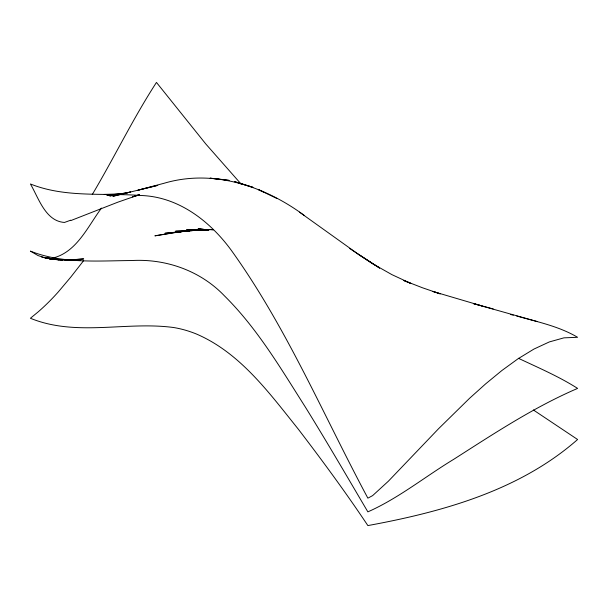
<?xml version="1.0" encoding="UTF-8"?>
<svg xmlns="http://www.w3.org/2000/svg" width="608" height="608" viewBox="0 0 608 608"><rect width="100%" height="100%" fill="white"/><g stroke="black" fill="none" stroke-linecap="round" stroke-linejoin="round"><path stroke-width="0.91" d="M92.287 194.492C114.312 157.502 132.985 118.568 156.461 82.422L205.762 143.929L241.239 184.216M101.49 208.08C87.871 226.343 76.783 252.221 52.698 258.104M83.539 260.764L70.718 277.187L58.208 292.022A205.686 95 -68.4 0 1 37.992 312.026L30.4 318.265C76.395 337.045 126.266 321.062 173.85 327.552A181.169 137.735 -83.4 0 1 196.528 334.058C240.312 352.906 269.276 393.057 298.232 429.073C322.339 460.575 345.853 492.571 367.87 525.578C442.434 511.883 519.468 490.595 577.6 439.5L533.376 409.974M71.075 220.476L117.777 202.206L139.293 194.735M70.718 220.195L64.478 222.444C45.364 221.213 38.593 197.828 30.4 183.973C65.482 198.003 103.816 192.751 140.577 195.487C178.106 196.498 209.775 220.909 231.162 250.116C286.436 327.005 323.304 415.028 367.87 498.157L372.628 495.619L388.375 481.202L438.581 428.701L469.475 398.384L485.587 383.914L501.851 370.546L518.039 358.773L533.93 349.076L549.305 341.939L563.935 337.85L577.6 337.303C558.98 326.276 537.381 321.845 516.762 316.031M138.518 194.902L132.468 196.825L139.627 194.818M120.855 194.34L112.852 196.285L121.737 194.134M182.864 231.549L164.966 233.274L194.347 230.31M184.748 231.367L188.518 231.01M191.345 230.736L194.172 230.462M49.628 258.826L59.242 259.905L56.141 259.396L67.366 260.064L83.699 258.909L70.315 259.988L56.141 259.396L46.299 257.807L62.388 259.988L49.628 258.826L52.919 259.365L62.388 259.988M194.476 230.402L180.158 231.587L154.888 235.843L185.349 230.934L200.974 229.68L213.324 229.566M199.044 230.128L209.038 229.748M210.824 229.436L190.502 230.478L195.692 229.93L210.824 229.436L190.502 230.478L175.089 232.476L195.692 229.93L206.348 229.702L198.041 230.128M194.188 230.364L175.568 231.207L187.636 230.918M194.256 230.356L190.654 230.5L194.332 230.409M104.264 194.416L124.131 193.754L106.902 195.343L127.27 192.88L109.767 195.958L130.629 191.991L123.515 193.709L157.784 185.356L137.978 190.19L164.228 183.221C213.18 168.766 264.845 186.124 304.555 215.642M67.366 260.064L80.811 259.684L64.516 259.791M206.279 230.12L208.118 230.075M213.378 229.596L195.692 229.93L180.158 231.587L200.974 229.68L208.468 229.786M204.387 230.12L208.096 230.052M211.728 229.794L213.522 229.824M198.74 230.128L186.641 229.664L195.069 230.113M518.434 358.294C538.422 367.756 558.912 376.481 577.6 388.406C533.771 407.254 493.81 433.709 453.735 459.306C425.083 476.657 398.582 498.248 367.87 511.868C347.16 476.74 326.678 441.469 305.186 406.805C280.683 368.243 257.154 328.221 224.458 295.868C200.579 270.849 166.09 258.567 131.799 260.543C97.903 260.764 62.647 263.956 30.4 251.119L37.992 255.542L45.076 257.906L49.263 258.157M208.384 229.991L198.132 228.661L208.445 230.029M45.076 257.906L52.919 259.365L65.573 259.684L52.919 259.365L41.587 256.971M510.735 314.526L513.319 315.172M493.21 308.94L473.358 303.59L537.176 321.541M481.939 305.923L432.987 291.483L440.253 293.869L422.598 287.82L403.568 280.432L410.765 283.404L391.909 274.634L371.868 263.294L349.714 248.505M276.792 198.428L258.392 189.567L263.804 192.181M358.272 254.197L379.567 268.029L358.272 254.197L299.478 212.146M223.767 179.641L210.102 178.167L229.117 180.401L223.767 179.641M239.924 183.266L234.506 181.617L252.966 187.332L239.924 183.266"/></g></svg>
